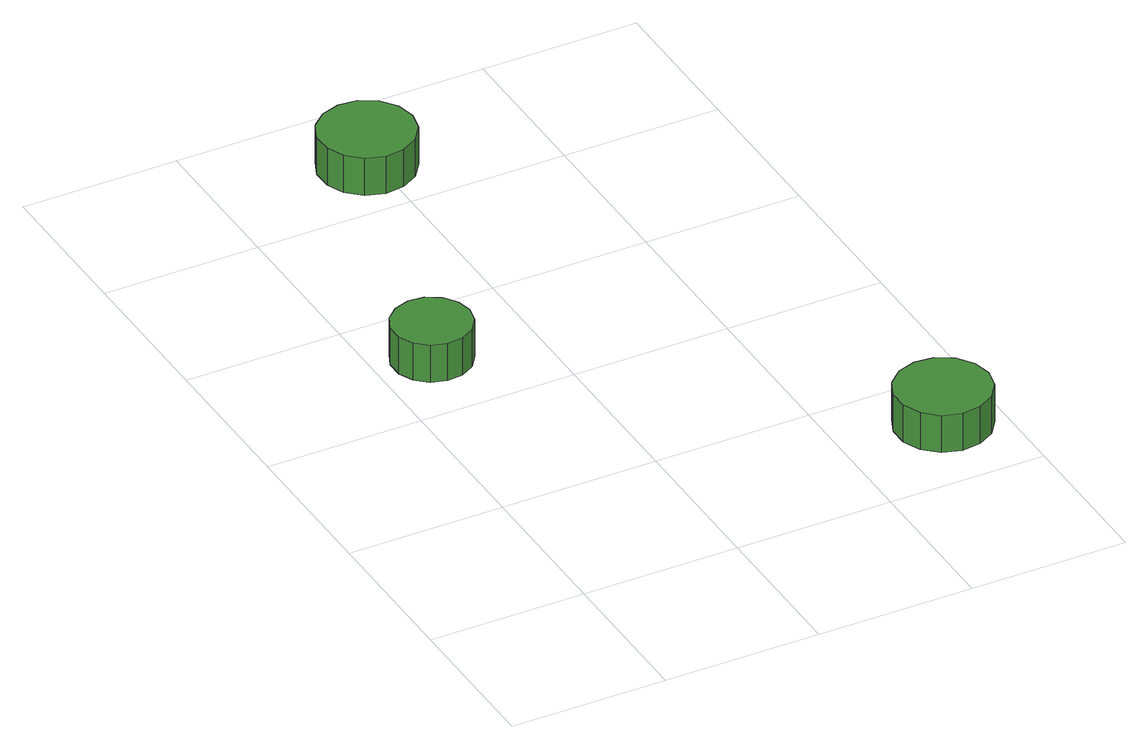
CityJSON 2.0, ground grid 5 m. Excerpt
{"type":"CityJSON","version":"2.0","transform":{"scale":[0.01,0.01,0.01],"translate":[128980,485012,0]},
"CityObjects":{
"tree1":{"type":"SolitaryVegetationObject","attributes":{"function":"something"},"geometry":[{"type":"MultiSurface","lod":"1","boundaries":[[[0,1,2,3,4,5,6,7,8,9,10,11,12,13,14]],[[15,16,17,18,19,20,21,22,23,24,25,26,27,28,29]],[[0,29,28,1]],[[1,28,27,2]],[[2,27,26,3]],[[3,26,25,4]],[[4,25,24,5]],[[5,24,23,6]],[[6,23,22,7]],[[7,22,21,8]],[[8,21,20,9]],[[9,20,19,10]],[[10,19,18,11]],[[11,18,17,12]],[[12,17,16,13]],[[13,16,15,14]],[[14,15,29,0]]]}]},
"tree2":{"type":"SolitaryVegetationObject","attributes":{"function":"something"},"geometry":[{"type":"MultiSurface","lod":"1","boundaries":[[[30,31,32,33,34,35,36,37,38,39,40,41,42,43,44]],[[45,46,47,48,49,50,51,52,53,54,55,56,57,58,59]],[[30,59,58,31]],[[31,58,57,32]],[[32,57,56,33]],[[33,56,55,34]],[[34,55,54,35]],[[35,54,53,36]],[[36,53,52,37]],[[37,52,51,38]],[[38,51,50,39]],[[39,50,49,40]],[[40,49,48,41]],[[41,48,47,42]],[[42,47,46,43]],[[43,46,45,44]],[[44,45,59,30]]]}]},
"tree3":{"type":"SolitaryVegetationObject","attributes":{"function":"something"},"geometry":[{"type":"MultiSurface","lod":"1","boundaries":[[[60,61,62,63,64,65,66,67,68,69,70,71,72,73,74]],[[75,76,77,78,79,80,81,82,83,84,85,86,87,88,89]],[[60,89,88,61]],[[61,88,87,62]],[[62,87,86,63]],[[63,86,85,64]],[[64,85,84,65]],[[65,84,83,66]],[[66,83,82,67]],[[67,82,81,68]],[[68,81,80,69]],[[69,80,79,70]],[[70,79,78,71]],[[71,78,77,72]],[[72,77,76,73]],[[73,76,75,74]],[[74,75,89,60]]]}]}
},
"vertices":[
[271,1208,259],[260,1258,259],[230,1300,259],[185,1326,259],[134,1331,259],[85,1315,259],[46,1281,259],[25,1234,259],[25,1182,259],[46,1135,259],[85,1101,259],[134,1085,259],[185,1090,259],[230,1116,259],[260,1158,259],[260,1158,130],[230,1116,130],[185,1090,130],[134,1085,130],[85,1101,130],[46,1135,130],[25,1182,130],[25,1234,130],[46,1281,130],[85,1315,130],[134,1331,130],[185,1326,130],[230,1300,130],[260,1258,130],[271,1208,130],
[622,2219,213],[609,2280,213],[572,2330,213],[518,2361,213],[457,2367,213],[397,2348,213],[351,2307,213],[326,2250,213],[326,2188,213],[351,2131,213],[397,2089,213],[457,2070,213],[518,2077,213],[572,2108,213],[609,2158,213],[609,2158,84],[572,2108,84],[518,2077,84],[457,2070,84],[397,2089,84],[351,2131,84],[326,2188,84],[326,2250,84],[351,2307,84],[397,2348,84],[457,2367,84],[518,2361,84],[572,2330,84],[609,2280,84],[622,2219,84],
[1428,201,276],[1415,261,276],[1379,312,276],[1325,343,276],[1264,349,276],[1204,330,276],[1158,288,276],[1133,232,276],[1133,170,276],[1158,113,276],[1204,71,276],[1264,52,276],[1325,59,276],[1379,90,276],[1415,140,276],[1415,140,147],[1379,90,147],[1325,59,147],[1264,52,147],[1204,71,147],[1158,113,147],[1133,170,147],[1133,232,147],[1158,288,147],[1204,330,147],[1264,349,147],[1325,343,147],[1379,312,147],[1415,261,147],[1428,201,147]
]}
